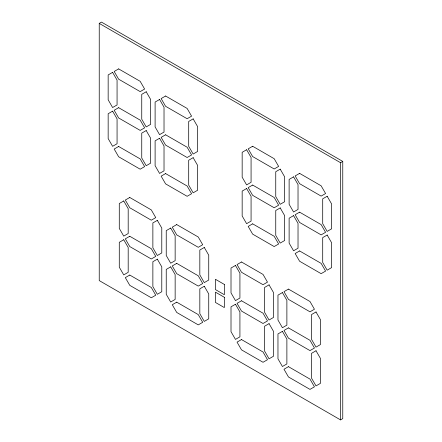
<?xml version="1.0" encoding="UTF-8"?>
<svg xmlns="http://www.w3.org/2000/svg" width="442" height="442" viewBox="0 0 442 442"><rect width="100%" height="100%" fill="white"/><g stroke="black" fill="none" stroke-linecap="round" stroke-linejoin="round"><path stroke-width="0.66" d="M99.235 23.387L101.461 22.1L342.765 161.413L342.765 418.613L340.539 419.9L99.235 280.587L99.235 23.387L340.539 162.7L342.765 161.413M340.539 162.7L340.539 419.9M112.611 72.377L108.157 74.947L108.157 99.809L112.611 107.528L117.064 104.953L117.064 80.09L112.611 72.377M118.638 68.897L114.185 71.466L118.638 79.184L140.175 91.616L144.628 89.041L140.175 81.328L118.638 68.897M112.611 111.163L108.157 113.738L108.157 138.6L112.611 146.313L117.064 143.744L117.064 118.881L112.611 111.163M118.638 107.682L114.185 110.257L118.638 117.97L140.175 130.401L144.628 127.832L140.175 120.114L118.638 107.682M146.203 91.77L141.749 94.345L141.749 119.207L146.203 126.92L150.656 124.351L150.656 99.489L146.203 91.77M159.568 99.489L155.109 102.058L155.109 126.92L159.568 134.639L164.021 132.064L164.021 107.202L159.568 99.489M165.595 96.002L161.142 98.577L165.595 106.295L187.126 118.727L191.585 116.152L187.126 108.434L165.595 96.002M118.638 146.473L114.185 149.042L118.638 156.761L140.175 169.192L144.628 166.617L140.175 158.905L118.638 146.473M146.203 130.556L141.749 133.13L141.749 157.993L146.203 165.711L150.656 163.137L150.656 138.274L146.203 130.556M159.568 138.274L155.109 140.849L155.109 165.711L159.568 173.424L164.021 170.855L164.021 145.993L159.568 138.274M165.595 134.793L161.142 137.363L165.595 145.081L187.126 157.512L191.585 154.938L187.126 147.225L165.595 134.793M193.16 118.881L188.701 121.451L188.701 146.313L193.16 154.031L197.613 151.457L197.613 126.594L193.16 118.881M165.595 173.579L161.142 176.154L165.595 183.866L187.126 196.298L191.585 193.729L187.126 186.01L165.595 173.579M193.16 157.667L188.701 160.242L188.701 185.104L193.16 192.817L197.613 190.248L197.613 165.385L193.16 157.667M123.738 200.955L119.279 203.53L119.279 228.392L123.738 236.111L128.191 233.536L128.191 208.674L123.738 200.955M129.766 197.475L125.313 200.049L129.766 207.762L151.297 220.193L155.755 217.624L151.297 209.906L129.766 197.475M246.614 149.744L242.161 152.313L242.161 177.176L246.614 184.894L251.073 182.319L251.073 157.457L246.614 149.744M252.647 146.263L248.189 148.832L252.647 156.551L274.178 168.982L278.631 166.407L274.178 158.695L252.647 146.263M123.738 239.746L119.279 242.315L119.279 267.178L123.738 274.896L128.191 272.322L128.191 247.459L123.738 239.746M129.766 236.266L125.313 238.835L129.766 246.553L151.297 258.984L155.755 256.41L151.297 248.697L129.766 236.266M157.33 220.354L152.871 222.923L152.871 247.785L157.33 255.504L161.783 252.929L161.783 228.066L157.33 220.354M170.695 228.066L166.236 230.641L166.236 255.504L170.695 263.217L175.148 260.647L175.148 235.785L170.695 228.066M176.723 224.586L172.269 227.16L176.723 234.873L198.254 247.305L202.707 244.735L198.254 237.017L176.723 224.586M246.614 188.53L242.161 191.104L242.161 215.967L246.614 223.68L251.073 221.111L251.073 196.248L246.614 188.53M252.647 185.049L248.189 187.623L252.647 195.336L274.178 207.768L278.631 205.198L274.178 197.48L252.647 185.049M280.206 169.137L275.753 171.711L275.753 196.574L280.206 204.287L284.659 201.718L284.659 176.855L280.206 169.137M293.571 176.855L289.118 179.424L289.118 204.287L293.571 212.005L298.024 209.431L298.024 184.568L293.571 176.855M299.599 173.369L295.146 175.944L299.599 183.662L321.13 196.093L325.588 193.519L321.13 185.8L299.599 173.369M129.766 275.051L125.313 277.626L129.766 285.339L151.297 297.77L155.755 295.201L151.297 287.482L129.766 275.051M157.33 259.139L152.871 261.714L152.871 286.576L157.33 294.289L161.783 291.72L161.783 266.858L157.33 259.139M170.695 266.858L166.236 269.427L166.236 294.289L170.695 302.008L175.148 299.433L175.148 274.57L170.695 266.858M176.723 263.371L172.269 265.946L176.723 273.664L198.254 286.09L202.707 283.521L198.254 275.802L176.723 263.371M204.281 247.459L199.828 250.034L199.828 274.896L204.281 282.609L208.74 280.04L208.74 255.178L204.281 247.459M252.647 223.84L248.189 226.409L252.647 234.127L274.178 246.559L278.631 243.984L274.178 236.271L252.647 223.84M280.206 207.928L275.753 210.497L275.753 235.359L280.206 243.078L284.659 240.503L284.659 215.641L280.206 207.928M293.571 215.641L289.118 218.215L289.118 243.078L293.571 250.791L298.024 248.222L298.024 223.359L293.571 215.641M299.599 212.16L295.146 214.729L299.599 222.448L321.13 234.879L325.588 232.304L321.13 224.591L299.599 212.16M327.163 196.248L322.71 198.817L322.71 223.68L327.163 231.398L331.616 228.823L331.616 203.961L327.163 196.248M235.464 265.465L231.011 268.034L231.011 292.897L235.464 300.615L239.923 298.041L239.923 273.178L235.464 265.465M241.498 261.984L237.045 264.554L241.498 272.272L263.029 284.703L267.482 282.129L263.029 274.416L241.498 261.984M176.723 302.162L172.269 304.731L176.723 312.45L198.254 324.881L202.707 322.306L198.254 314.594L176.723 302.162M204.281 286.25L199.828 288.819L199.828 313.682L204.281 321.4L208.74 318.826L208.74 293.963L204.281 286.25M299.599 250.945L295.146 253.52L299.599 261.233L321.13 273.664L325.588 271.095L321.13 263.377L299.599 250.945M327.163 235.033L322.71 237.608L322.71 262.471L327.163 270.184L331.616 267.614L331.616 242.752L327.163 235.033M235.464 304.251L231.011 306.825L231.011 331.688L235.464 339.401L239.923 336.832L239.923 311.969L235.464 304.251M241.498 300.77L237.045 303.345L241.498 311.058L263.029 323.489L267.482 320.92L263.029 313.201L241.498 300.77M269.056 284.858L264.603 287.433L264.603 312.295L269.056 320.008L273.515 317.439L273.515 292.576L269.056 284.858M282.421 292.576L277.968 295.146L277.968 320.008L282.421 327.726L286.88 325.152L286.88 300.289L282.421 292.576M288.455 289.09L283.996 291.665L288.455 299.383L309.986 311.814L314.439 309.24L309.986 301.521L288.455 289.09M241.498 339.561L237.045 342.13L241.498 349.849L263.029 362.28L267.482 359.705L263.029 351.992L241.498 339.561M269.056 323.643L264.603 326.218L264.603 351.081L269.056 358.799L273.515 356.224L273.515 331.362L269.056 323.643M282.421 331.362L277.968 333.937L277.968 358.799L282.421 366.512L286.88 363.943L286.88 339.08L282.421 331.362M288.455 327.881L283.996 330.45L288.455 338.169L309.986 350.6L314.439 348.025L309.986 340.312L288.455 327.881M316.013 311.969L311.56 314.538L311.56 339.401L316.013 347.119L320.467 344.545L320.467 319.682L316.013 311.969M288.455 366.667L283.996 369.241L288.455 376.954L309.986 389.385L314.439 386.816L309.986 379.098L288.455 366.667M316.013 350.755L311.56 353.329L311.56 378.192L316.013 385.905L320.467 383.336L320.467 358.473L316.013 350.755M224.332 284.433L215.42 279.283L215.42 289.576L224.332 294.72L224.332 284.433M224.332 297.289L215.42 292.145L215.42 302.433L224.332 307.577L224.332 297.289"/></g></svg>
